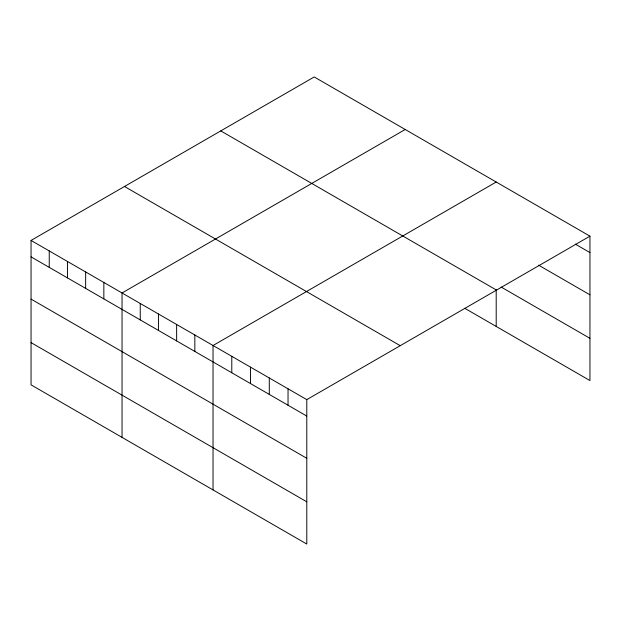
<?xml version="1.0" encoding="UTF-8"?>
<svg xmlns="http://www.w3.org/2000/svg" width="621" height="621" viewBox="0 0 621 621"><rect width="100%" height="100%" fill="white"/><g stroke="black" fill="none" stroke-linecap="round" stroke-linejoin="round"><path stroke-width="0.93" d="M31.05 240.436L306.79 399.629L306.79 544.043L31.05 384.849L31.05 240.436L314.21 76.957L589.95 236.151L589.95 380.564L464.764 308.288M405.21 129.486L122.042 292.972L122.042 437.386M496.202 182.023L213.034 345.509L213.034 489.922M306.79 399.629L589.95 236.151M575.279 244.107L589.95 252.584M538.593 265.167L589.95 294.812M501.093 287.026L589.95 338.329M220.773 130.907L496.505 290.1M124.495 186.486L400.227 345.68M31.05 256.869L306.79 416.062M31.05 299.105L306.79 458.298M31.05 342.613L306.79 501.815M496.202 289.96L496.202 326.436M288.035 388.808L288.035 405.241M269.289 377.979L269.289 394.413M250.535 367.158L250.535 383.592M231.788 356.33L231.788 372.763M194.839 334.998L194.839 351.432M176.636 324.496L176.636 340.921M158.44 313.985L158.44 330.419M140.245 303.483L140.245 319.908M103.847 282.462L103.847 298.895M85.644 271.959L85.644 288.392M67.448 261.449L67.448 277.882M49.245 250.946L49.245 267.379"/></g></svg>
